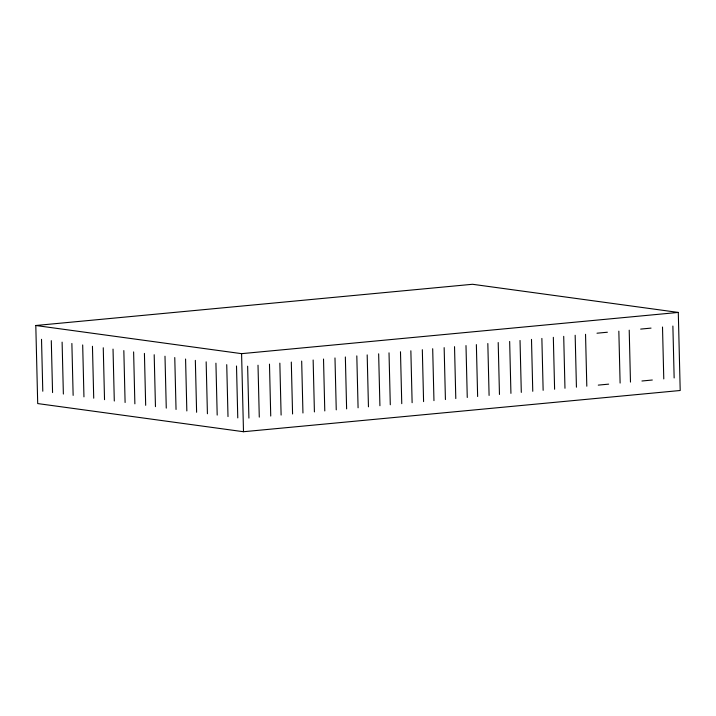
<?xml version="1.0" encoding="UTF-8"?>
<svg xmlns="http://www.w3.org/2000/svg" width="716" height="716" viewBox="0 0 716 716"><rect width="100%" height="100%" fill="white"/><g stroke="black" fill="none" stroke-linecap="round" stroke-linejoin="round"><path stroke-width="1.07" d="M35.8 325.503L472.506 284.279L678.294 312.427L680.2 390.497L243.494 431.721L37.706 403.573L35.8 325.503L241.587 353.659L678.294 312.427M597.001 333.209L607.374 332.233M640.677 329.091L651.041 328.107M598.272 385.119L608.645 384.143M641.939 381.002L652.312 380.017M672.879 326.048L674.15 377.959M662.506 327.024L663.777 378.934M629.212 330.166L630.474 382.084M618.839 331.15L620.11 383.06M585.536 334.291L586.807 386.201M575.163 335.267L576.434 387.186M563.707 336.35L564.969 388.269M553.334 337.334L554.605 389.244M541.869 338.417L543.14 390.327M531.496 339.393L532.767 391.303M520.031 340.476L521.302 392.386M509.658 341.451L510.929 393.37M498.202 342.534L499.464 394.453M487.829 343.519L489.091 395.429M476.364 344.602L477.635 396.512M465.991 345.577L467.262 397.487M454.526 346.66L455.797 398.57M444.153 347.636L445.424 399.555M432.688 348.719L433.959 400.638M422.324 349.703L423.586 401.613M410.859 350.786L412.121 402.696M400.486 351.762L401.757 403.672M389.021 352.845L390.292 404.755M378.648 353.82L379.919 405.739M367.183 354.903L368.454 406.813M356.81 355.888L358.081 407.798M345.354 356.971L346.616 408.881M334.981 357.946L336.252 409.856M323.516 359.029L324.787 410.939M313.143 360.005L314.413 411.915M301.678 361.088L302.949 412.998M291.305 362.072L292.575 413.982M279.849 363.146L281.111 415.065M269.476 364.131L270.738 416.041M258.011 365.214L259.281 417.124M247.638 366.189L248.908 418.099M241.587 353.659L243.494 431.721M236.504 365.992L237.775 417.902M226.73 364.659L228.001 416.569M215.928 363.182L217.19 415.092M206.154 361.84L207.416 413.75M195.343 360.363L196.614 412.273M185.569 359.029L186.84 410.939M174.767 357.544L176.038 409.463M164.993 356.21L166.264 408.12M154.191 354.733L155.462 406.643M144.417 353.4L145.679 405.31M133.615 351.914L134.876 403.833M123.832 350.58L125.103 402.49M113.03 349.104L114.3 401.014M103.256 347.77L104.527 399.68M92.454 346.284L93.724 398.203M82.68 344.951L83.951 396.861M71.877 343.474L73.139 395.384M62.104 342.132L63.366 394.051M51.292 340.655L52.563 392.574M41.519 339.321L42.79 391.231"/></g></svg>
